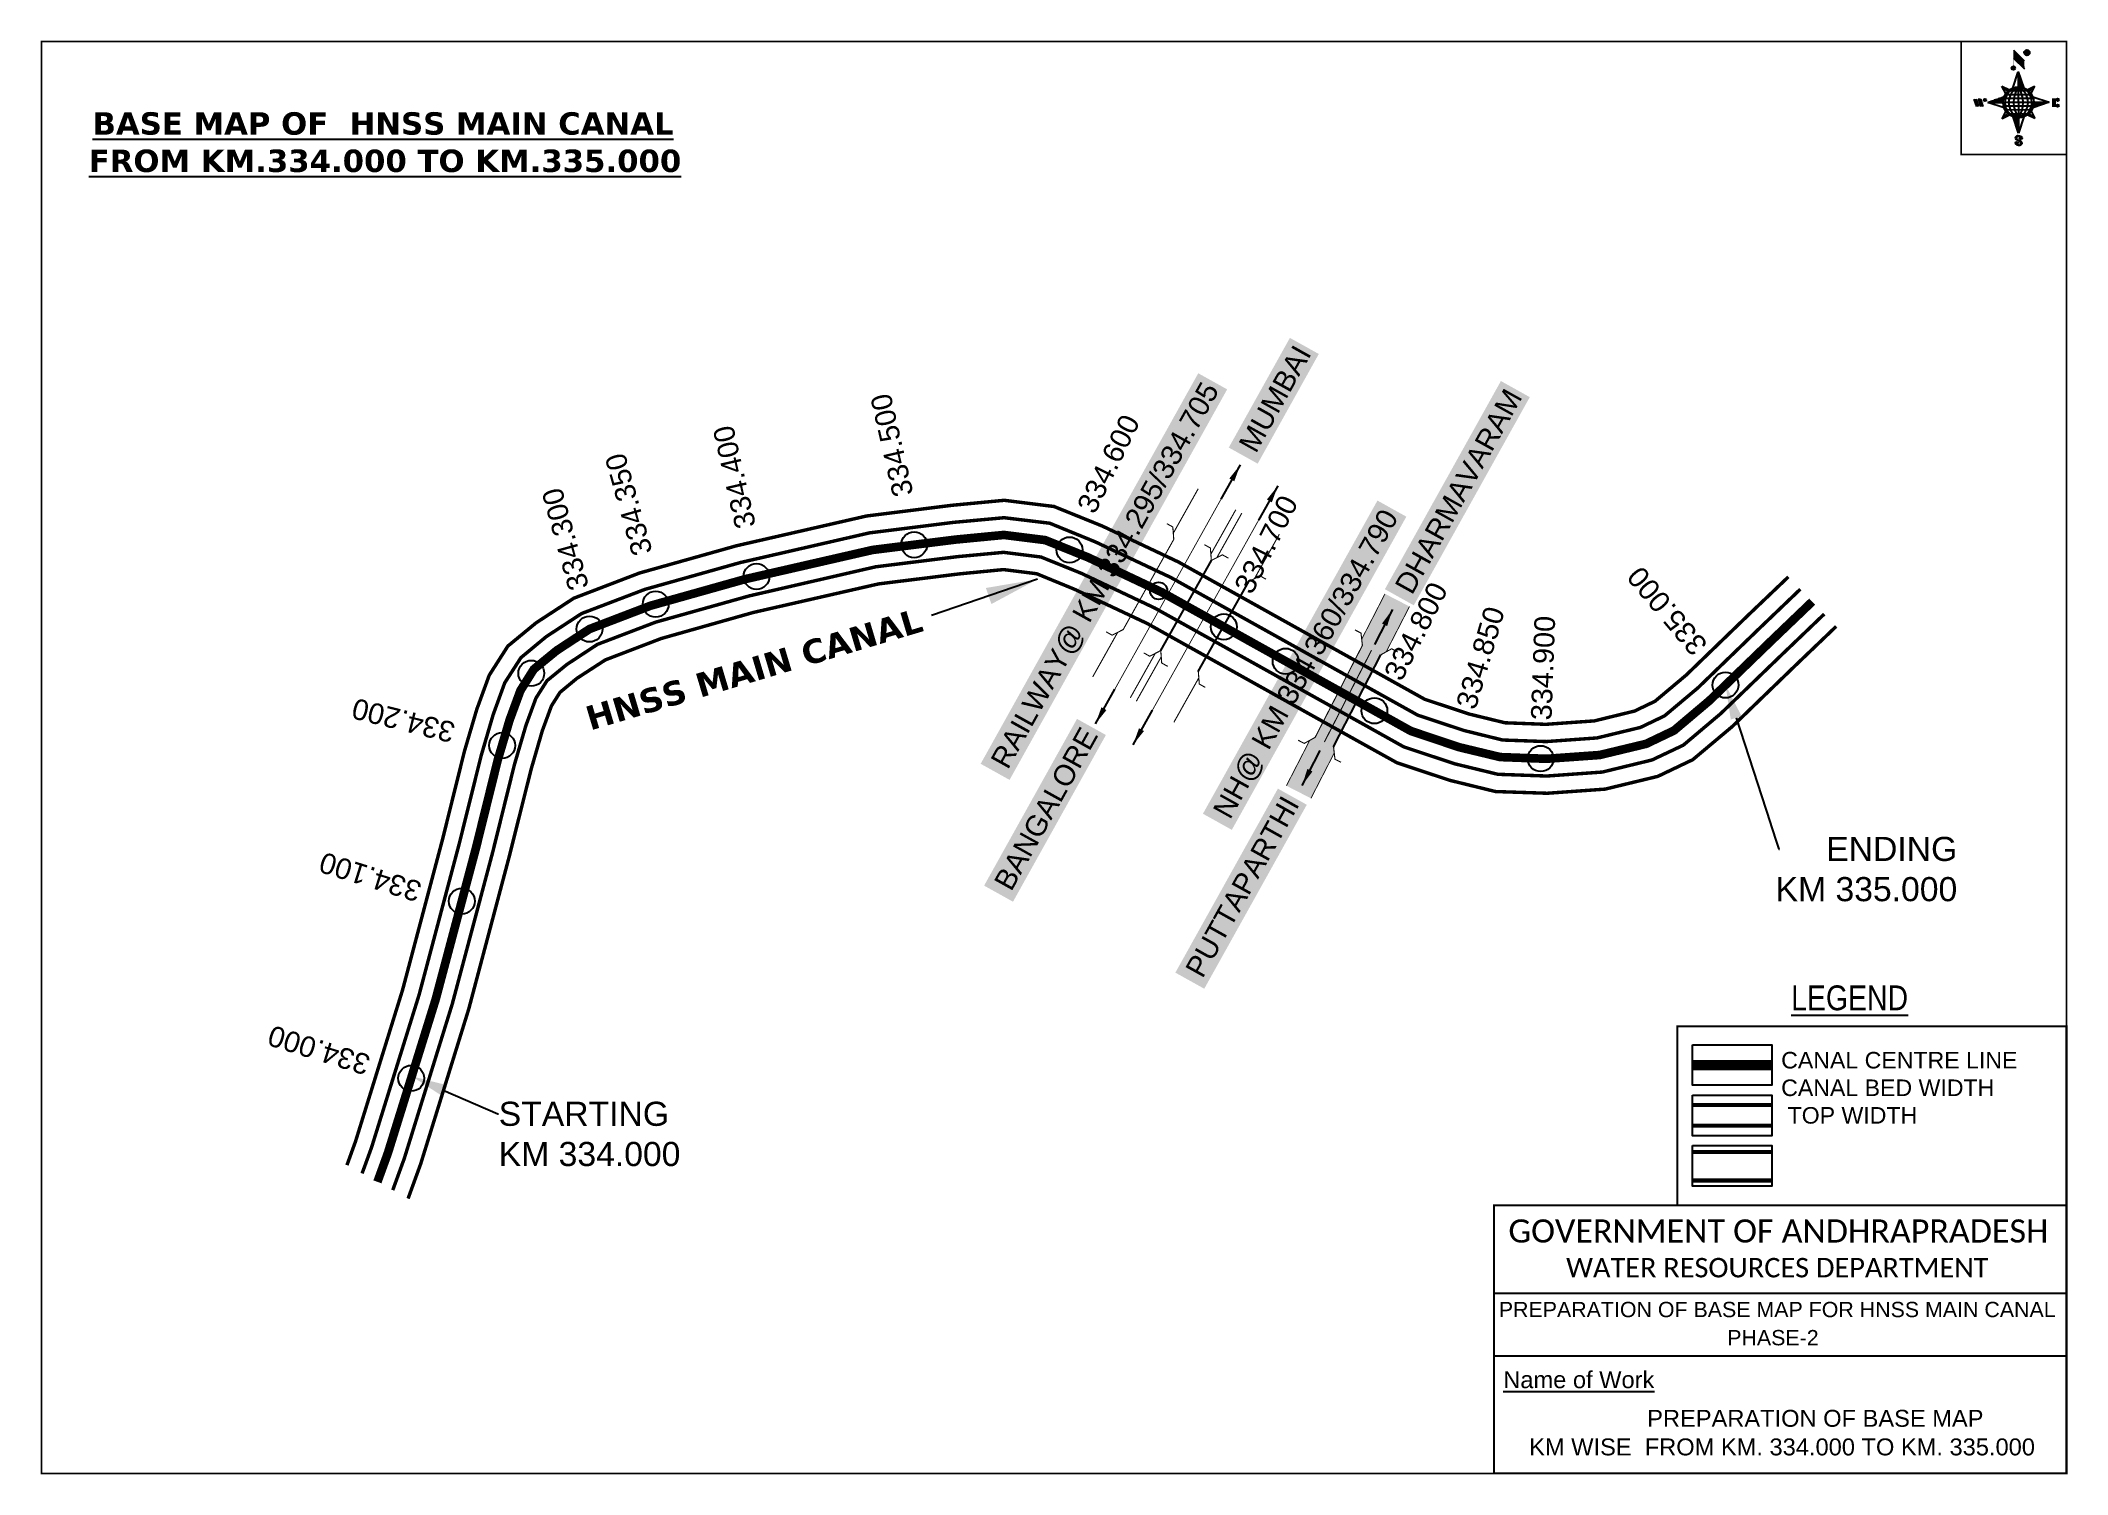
# Model space of a CAD drawing. Header units: inches. Extents: x 797458 to 798635, y 1567403 to 1568235.
import ezdxf
from ezdxf import colors
from ezdxf.entities.mleader import LeaderData, LeaderLine
from ezdxf.enums import TextEntityAlignment as Align
from ezdxf.math import Vec2, Vec3

# ---------------------------------------------------------------- set-up
doc = ezdxf.new("R2010")
doc.units = ezdxf.units.IN
doc.header["$LTSCALE"] = 15
doc.header["$MEASUREMENT"] = 0
doc.header["$PDMODE"] = 32
doc.header["$PDSIZE"] = 15
doc.linetypes.add('ACAD_ISO02W100', pattern=[15, 12, -3])
doc.linetypes.add('HIDDEN2', pattern=[0.1875, 0.125, -0.0625])
for name, color, linetype in [('AQUADUCT', 1, 'Continuous'), ('bord', 1, 'Continuous'), ('CANAL1', 7, 'Continuous'), ('CSMark', 72, 'Continuous'), ('DCBMS', 232, 'Continuous'), ('PAGE', 7, 'Continuous'), ('STRUCTURE', 5, 'Continuous'), ('TEXT', 6, 'Continuous')]:
    doc.layers.add(name, color=color, linetype=linetype)
doc.styles.add('ARIALN', font='ARIALN.TTF')
doc.styles.get("Standard").update_dxf_attribs({"font": 'arial.ttf'})
doc.linetypes.add('TRACKS', pattern='A,0.15,[130,ltypeshp.shx,S=0.25,R=0,X=0,Y=0],0.15', length=0.3)
doc.dimstyles.get("Standard").update_dxf_attribs({"dimtxt": 20, "dimasz": 0.18, "dimexe": 0.18, "dimexo": 0.0625, "dimgap": 0.09, "dimtad": 0, "dimtih": 1, "dimtoh": 1, "dimdec": 4, "dimzin": 0, "dimdsep": 46, "dimtxsty": 'Standard', "dimcen": 0.09, "dimadec": 0, "dimazin": 0, "dimtfac": 1, "dimtdec": 4, "dimtofl": 0, "dimtmove": 0, "dimatfit": 3, "dimfxl": 1, "dimtolj": 1, "dimtzin": 0, "dimarcsym": 0})
pattern_1 = [(267.297113149, (-8720374.938, 50637915.138), (10.5367255337, -0.497431438), [])]
pattern_2 = [(357.297113149, (-8720374.938, 50637915.138), (0.497431438, 10.5367255337), [])]

# ---------------------------------------------------------------- blocks, each defined once
blk = doc.blocks.new('*X26')
at = {"color": 0, "linetype": 'Continuous'}
for p, q in [((6321.6, 240.5), (6322.3, 241.2)), ((6321.6, 240.3), (6322.3, 241)), ((6321.6, 240.1), (6322.3, 240.8)), ((6321.6, 239.9), (6322.4, 240.7)), ((6321.6, 239.8), (6322.4, 240.6)), ((6321.6, 239.6), (6322.5, 240.5)), ((6321.6, 239.4), (6322.5, 240.3)), ((6321.6, 239.2), (6322.6, 240.2)), ((6321.7, 239.1), (6322.6, 240.1)), ((6321.8, 240.8), (6322.4, 241.4)), ((6321.8, 239), (6322.7, 240)), ((6321.8, 239), (6322.8, 239.9)), ((6321.9, 238.9), (6322.9, 239.8)), ((6322, 238.8), (6323, 239.7)), ((6322.1, 241.3), (6322.4, 241.6)), ((6322.1, 238.7), (6323.1, 239.6)), ((6322.2, 238.6), (6323.1, 239.6)), ((6322.3, 238.5), (6323.2, 239.5)), ((6322.4, 238.5), (6323.3, 239.4)), ((6322.5, 238.4), (6323.4, 239.3)), ((6322.7, 238.4), (6323.6, 239.3)), ((6322.8, 238.3), (6323.7, 239.2)), ((6322.9, 238.3), (6323.8, 239.1)), ((6323.1, 238.2), (6323.9, 239.1)), ((6323.2, 238.2), (6324, 239)), ((6323.3, 238.2), (6324.2, 239)), ((6323.5, 238.1), (6324.3, 238.9)), ((6323.7, 238.1), (6324.4, 238.9)), ((6323.8, 238.1), (6324.6, 238.8)), ((6324.1, 238.2), (6324.7, 238.8)), ((6324.3, 238.3), (6324.9, 238.8)), ((6324.6, 238.3), (6325.1, 238.8)), ((6324.8, 238.4), (6325.2, 238.8)), ((6325.1, 238.5), (6325.4, 238.8)), ((6325.4, 238.6), (6325.6, 238.8))]:
    blk.add_line(p, q, dxfattribs=at)
blk = doc.blocks.new('*X25')
at = {"color": 0, "linetype": 'Continuous'}
for p, q in [((6324.4, 240.3), (6324.5, 240.4)), ((6324.6, 240.3), (6324.8, 240.5)), ((6324.7, 240.2), (6325, 240.5)), ((6324.8, 240.2), (6325.2, 240.6)), ((6325, 240.1), (6325.5, 240.6)), ((6325.1, 240.1), (6325.6, 240.6)), ((6325.2, 240), (6325.8, 240.6)), ((6325.3, 240), (6326, 240.6)), ((6325.4, 239.9), (6326.1, 240.6)), ((6325.5, 239.8), (6326.2, 240.5)), ((6325.6, 239.8), (6326.3, 240.5)), ((6325.7, 239.7), (6326.5, 240.4)), ((6325.9, 239.6), (6326.6, 240.3)), ((6326, 239.5), (6326.7, 240.3)), ((6326, 239.4), (6326.8, 240.2)), ((6326.1, 239.3), (6327, 240.2)), ((6326.2, 239.3), (6327.1, 240.1)), ((6326.3, 239.2), (6327.1, 240)), ((6326.4, 239.1), (6327.2, 239.9)), ((6326.5, 239), (6327.3, 239.8)), ((6326.5, 238.9), (6327.4, 239.7)), ((6326.6, 238.8), (6327.5, 239.6)), ((6326.7, 238.7), (6327.5, 239.5)), ((6326.8, 238.6), (6327.6, 239.4)), ((6326.8, 238.5), (6327.7, 239.3)), ((6326.8, 236.5), (6327.4, 237)), ((6326.9, 238.3), (6327.8, 239.2)), ((6326.9, 238.2), (6327.9, 239.1)), ((6326.9, 236.8), (6327.6, 237.4)), ((6327, 238.1), (6327.8, 239)), ((6327, 237.9), (6327.8, 238.8)), ((6327, 237.8), (6327.8, 238.6)), ((6327, 237.6), (6327.8, 238.4)), ((6327, 237.4), (6327.8, 238.2)), ((6327, 237.3), (6327.8, 238)), ((6327, 237.1), (6327.8, 237.9))]:
    blk.add_line(p, q, dxfattribs=at)
blk = doc.blocks.new('H')
at = {"layer": 'bord', "extrusion": (0.000427885, 0.004792, 0.999988)}
h = blk.add_hatch(dxfattribs=at)
h.set_pattern_fill('LINE', color=8, scale=84.387686, angle=-2.7029, style=0)
h.set_pattern_definition(pattern_2)
h.paths.add_polyline_path([(-492, 786, -0.090992), (-448, 775), (-486, 912)])
h = blk.add_hatch(dxfattribs=at)
h.set_pattern_fill('LINE', color=8, scale=84.387686, angle=-92.7029, style=0)
h.set_pattern_definition(pattern_1)
h.paths.add_polyline_path([(-625, 665, -0.090992), (-615, 710), (-751, 671)])
h = blk.add_hatch(dxfattribs=at)
h.set_pattern_fill('LINE', color=8, scale=84.387686, angle=-2.7029, style=0)
h.set_pattern_definition(pattern_2)
h.paths.add_polyline_path([(-504, 533, -0.090992), (-549, 543), (-510, 406)])
h = blk.add_hatch(dxfattribs=at)
h.set_pattern_fill('LINE', color=8, scale=84.387686, angle=-92.7029, style=0)
h.set_pattern_definition(pattern_1)
h.paths.add_polyline_path([(-246, 647), (-372, 653, -0.090992), (-382, 609)])
for p, q in [((-519, 1020, -1217), (-435, 927, -1216)), ((-516, 1087, -1217), (-432, 994, -1217)), ((-538, 774, -1216), (-487, 906, -1216)), ((-487, 906, -1216), (-493, 780, -1216)), ((-487, 906, -1216), (-448, 769, -1216)), ((-865, 701, -1215), (-847, 638, -1215)), ((-847, 700, -1215), (-829, 637, -1215)), ((-829, 699, -1215), (-811, 636, -1215)), ((-829, 699, -1215), (-811, 698, -1215)), ((-811, 698, -1215), (-794, 635, -1215)), ((-752, 665, -1215), (-615, 704, -1215)), ((-627, 794, -1216), (-567, 760, -1216)), ((-627, 794, -1216), (-584, 747, -1215)), ((-599, 731, -1215), (-627, 794, -1216)), ((-421, 753, -1216), (-359, 781, -1216)), ((-359, 781, -1216), (-405, 739, -1216)), ((-359, 781, -1216), (-392, 721, -1215)), ((-379, 693, -1215), (-246, 641, -1215)), ((-213, 669, -1215), (-217, 601, -1215)), ((-752, 665, -1215), (-625, 659, -1215)), ((-619, 614, -1215), (-752, 665, -1215)), ((-639, 526, -1214), (-606, 585, -1215)), ((-639, 526, -1214), (-593, 568, -1215)), ((-577, 553, -1215), (-639, 526, -1214)), ((-511, 400, -1214), (-549, 537, -1214)), ((-460, 533, -1215), (-511, 400, -1214)), ((-505, 527, -1214), (-511, 400, -1214)), ((-371, 513, -1214), (-431, 546, -1215)), ((-371, 513, -1214), (-414, 560, -1215)), ((-399, 576, -1215), (-371, 513, -1214)), ((-246, 641, -1215), (-383, 603, -1215)), ((-373, 647, -1215), (-246, 641, -1215)), ((-197, 600, -1215), (-194, 668, -1215))]:
    blk.add_line(p, q, dxfattribs=at)
at = {"layer": 'bord', "color": 8, "linetype": 'ByBlock', "extrusion": (0.000427885, 0.004792, 0.999988)}
for p, q in [((-375, 679, -1215), (-620, 691, -1215)), ((-386, 711, -1215), (-605, 722, -1215)), ((-411, 744, -1216), (-578, 752, -1216)), ((-493, 780, -1216), (-505, 527, -1214)), ((-373, 647, -1215), (-625, 659, -1215)), ((-378, 616, -1215), (-623, 628, -1215)), ((-392, 585, -1215), (-611, 595, -1215)), ((-420, 555, -1215), (-587, 562, -1215))]:
    blk.add_line(p, q, dxfattribs=at)
at = {"layer": 'bord', "extrusion": (0.000427885, 0.004792, 0.999988), "elevation": -1212}
for points, const_width in [([(-522, 960), (-516, 1093)], 1.61), ([(-434, 933), (-428, 1066)], 1.61), ([(-870, 707), (-846, 706)], 0.642), ([(-829, 643), (-821, 678)], 0.642), ([(-793, 641), (-782, 694)], 0.642), ([(-223, 676), (-174, 673)], 0.706), ([(-829, 643), (-855, 644)], 0.642), ([(-811, 642), (-784, 641)], 0.642), ([(-177, 605), (-226, 607)], 0.706), ([(-195, 645), (-185, 644)], 0.706)]:
    blk.add_lwpolyline(points, dxfattribs=dict(at, const_width=const_width))
for points, const_width in [([(-414, 1073, 1), (-398, 1058, 1)], 22.3), ([(-530, 950, 1), (-520, 939, 1)], 14.8), ([(-776, 697, 1), (-769, 690, 1)], 8.9), ([(-180, 618, 1), (-173, 611, 1)], 9.79), ([(-178, 667, 1), (-171, 660, 1)], 9.79), ([(-490, 362, 1), (-498, 369, 1)], 11.1), ([(-525, 322, 1), (-533, 329, 1)], 11.1)]:
    blk.add_lwpolyline(points, format="xyb", close=True, dxfattribs=dict(at, const_width=const_width))
for points in [[(-537, 317), (-531, 310), (-520, 307), (-505, 307), (-494, 310), (-486, 318), (-487, 326), (-491, 333), (-494, 336), (-503, 341), (-522, 347), (-530, 352), (-534, 355), (-537, 363), (-537, 373), (-530, 381), (-520, 384), (-504, 384), (-493, 380), (-487, 373)], [(-522, 348), (-526, 354), (-528, 361), (-528, 371), (-526, 375), (-521, 381), (-515, 384)], [(-505, 307), (-499, 312), (-497, 319), (-497, 327), (-501, 335), (-509, 343)]]:
    blk.add_lwpolyline(points, dxfattribs=at)
at = {"layer": 'bord', "extrusion": (0.000427885, 0.004792, 0.999988)}
for centre, radius in [((-406, 1065, -1212), 22.3), ((-525, 944, -1212), 14.8), ((-773, 694, -1212), 8.9), ((-498, 659, -1212), 127), ((-177, 615, -1212), 9.79), ((-174, 663, -1212), 9.79), ((-494, 365, -1212), 11.1), ((-529, 325, -1212), 11.1)]:
    blk.add_circle(centre, radius, dxfattribs=at)
at = {"layer": 'bord', "color": 8, "linetype": 'ByBlock', "extrusion": (0.000427885, 0.004792, 0.999988)}
for centre, radius, start, end in [((-482, 658, -1212), 128, 94.9254, 259.6691), ((-437, 656, -1212), 141, 113.2864, 241.308), ((-316, 651, -1212), 222, 142.5892, 212.0053), ((-560, 662, -1212), 141, 293.2864, 61.308), ((-681, 668, -1212), 222, 322.5892, 32.0053), ((-515, 660, -1212), 128, 274.9254, 79.6691)]:
    blk.add_arc(centre, radius, start, end, dxfattribs=at)
at = {"layer": 'bord', "extrusion": (0.000427885, 0.004792, 0.999988)}
for points in [[(-516, 1093, -1212), (-431, 1000, -1212), (-519, 1026, -1212), (-434, 933, -1212)], [(-864, 707, -1212), (-846, 706, -1212), (-846, 644, -1212), (-829, 643, -1212)], [(-829, 705, -1212), (-811, 704, -1212), (-811, 642, -1212), (-793, 641, -1212)], [(-193, 674, -1212), (-197, 606, -1212), (-213, 675, -1212), (-216, 607, -1212)]]:
    blk.add_solid(points, dxfattribs=at)
at = {"layer": 'bord', "extrusion": (0.000427885, 0.004792, 0.999988), "xscale": 7.977342409717546, "yscale": 7.977342408231451, "zscale": 7.977342408476333, "rotation": 138.0840426661453}
for name, p in [('*X25', (38301, -31929, -1212)), ('*X26', (38314, -31951, -1212))]:
    blk.add_blockref(name, p, dxfattribs=at)
blk = doc.blocks.new('DLB')
at = {"layer": 'STRUCTURE'}
h = blk.add_hatch(dxfattribs=at)
h.set_pattern_fill('DOTS', color=6, scale=20, angle=320.37224793, style=0)
h.paths.add_polyline_path([(769699.5, 1706950), (769699.5, 1706934), (769729.1, 1706934), (769732.1, 1706936), (769792.1, 1706936), (769795.1, 1706934), (769824.7, 1706934), (769824.7, 1706950), (769795.1, 1706950), (769792.1, 1706948), (769732.1, 1706948), (769729.1, 1706950)])
at = {"layer": 'STRUCTURE', "color": 6, "linetype": 'ACAD_ISO02W100', "ltscale": 0.5, "const_width": 0.5}
for points in [[(769699.5, 1706950), (769729.1, 1706950)], [(769795.1, 1706950), (769824.7, 1706950)], [(769699.5, 1706934), (769729.1, 1706934)], [(769795.1, 1706934), (769824.7, 1706934)]]:
    blk.add_lwpolyline(points, dxfattribs=at)
at = {"layer": 'STRUCTURE', "color": 6, "const_width": 0.628}
for points in [[(769726.1, 1706956), (769726.1, 1706952), (769732.1, 1706948), (769792.1, 1706948), (769798.1, 1706952), (769798.1, 1706956)], [(769732.1, 1706942), (769792.1, 1706942)], [(769726.1, 1706928), (769726.1, 1706932), (769732.1, 1706936), (769792.1, 1706936), (769798.1, 1706932), (769798.1, 1706928)]]:
    blk.add_lwpolyline(points, dxfattribs=at)
at = {"layer": 'STRUCTURE', "color": 6}
blk.add_lwpolyline([(769732.1, 1706936), (769792.1, 1706936)], dxfattribs=at)
blk.add_lwpolyline([(769732.1, 1706936), (769792.1, 1706936)], dxfattribs=at)
at = {"layer": 'STRUCTURE', "color": 0}
blk.add_circle((769762.1, 1706942), 1.8, dxfattribs=at)
for points in [[(769703.8, 1706942), (769726.7, 1706942)], [(769818.6, 1706942), (769795.7, 1706942)]]:
    blk.add_leader(points, dimstyle='Standard', override={"dimasz": 10, "dimgap": 0.09, "dimtad": 0}, dxfattribs=at)
blk = doc.blocks.new('RAIL')
at = {"layer": 'STRUCTURE', "color": 40, "const_width": 0.628}
for points in [[(763819.4, 1696603.2), (763849, 1696603.2)], [(763846, 1696609.2), (763846, 1696605.2), (763852, 1696601.2), (763912, 1696601.2), (763918, 1696605.2), (763918, 1696609.2)], [(763915, 1696603.2), (763944.6, 1696603.2)], [(763846, 1696568.2), (763846, 1696572.2), (763852, 1696576.2), (763912, 1696576.2), (763918, 1696572.2), (763918, 1696568.2)], [(763852, 1696576.2), (763912, 1696576.2)], [(763819.4, 1696574.2), (763849, 1696574.2)], [(763915, 1696574.2), (763944.6, 1696574.2)]]:
    blk.add_lwpolyline(points, dxfattribs=at)
at = {"layer": 'STRUCTURE', "color": 17, "linetype": 'TRACKS', "ltscale": 40, "const_width": 0.5}
blk.add_lwpolyline([(763819.4, 1696588.5), (763945.7, 1696588.7)], dxfattribs=at)
at = {"layer": 'STRUCTURE', "color": 40}
blk.add_lwpolyline([(763852, 1696576.2), (763912, 1696576.2)], dxfattribs=at)
blk.add_lwpolyline([(763852, 1696576.2), (763912, 1696576.2)], dxfattribs=at)
at = {"layer": 'STRUCTURE', "color": 0}
for points in [[(763796.5, 1696588.5), (763819.4, 1696588.5)], [(763968.6, 1696588.7), (763945.7, 1696588.7)]]:
    blk.add_leader(points, dimstyle='Standard', override={"dimasz": 10, "dimgap": 0.09, "dimtad": 0}, dxfattribs=at)

msp = doc.modelspace()

# ---------------------------------------------------------------- linework, layer by layer
at = {"color": 3}
msp.add_circle((798107.2, 1567915.8), 5, dxfattribs=at)
at = {"layer": 'CANAL1', "color": 200, "const_width": 2}
for points in [[(797636.1, 1567582.5), (797641, 1567596), (797668.4, 1567684.2), (797691.6, 1567771.6), (797704.3, 1567822.7), (797711.5, 1567847.1), (797718.7, 1567866.8), (797729.5, 1567883.7), (797745.9, 1567897.2), (797767.8, 1567911.5), (797805.9, 1567926.1), (797862.1, 1567941.9), (797937.7, 1567959.2), (797987.2, 1567965.4), (798017.6, 1567968.3), (798046.5, 1567964.7), (798074.4, 1567953.4), (798118.7, 1567932.5), (798240.7, 1567864.5), (798261.7, 1567852.8), (798287.3, 1567844.3), (798308.2, 1567839.2), (798331.9, 1567838.3), (798360.1, 1567840.3), (798383.4, 1567846), (798395.3, 1567851.7), (798413.4, 1567866.9), (798449.2, 1567901.5), (798472.7, 1567923.9)], [(797671.6, 1567563.1), (797678.9, 1567583.2), (797706.8, 1567673.1), (797730.3, 1567761.6), (797743, 1567812.2), (797749.5, 1567834.6), (797754.8, 1567849), (797759.8, 1567856.9), (797769.6, 1567865), (797786.1, 1567875.7), (797818.5, 1567888.1), (797871.9, 1567903.2), (797944.7, 1567919.8), (797991.5, 1567925.6), (798017.1, 1567928.1), (798036.4, 1567925.7), (798058.3, 1567916.7), (798100.4, 1567896.9), (798221.2, 1567829.5), (798245.5, 1567816), (798276.2, 1567805.8), (798302.7, 1567799.3), (798332.7, 1567798.3), (798366.3, 1567800.7), (798396.9, 1567808.1), (798417.2, 1567817.8), (798440.2, 1567837.1), (798476.9, 1567872.6), (798500.4, 1567895.1)]]:
    msp.add_lwpolyline(points, dxfattribs=at)
at = {"layer": 'CANAL1', "color": 5, "const_width": 2}
for points in [[(797644.9, 1567577.7), (797650.4, 1567592.8), (797678, 1567681.4), (797701.3, 1567769.1), (797714, 1567820.1), (797721, 1567844), (797727.7, 1567862.4), (797737.1, 1567877), (797751.8, 1567889.2), (797772.3, 1567902.6), (797809, 1567916.6), (797864.5, 1567932.2), (797939.4, 1567949.4), (797988.2, 1567955.5), (798017.5, 1567958.2), (798044, 1567955), (798070.4, 1567944.2), (798114.1, 1567923.6), (798235.9, 1567855.7), (798257.6, 1567843.6), (798284.5, 1567834.7), (798306.8, 1567829.2), (798332.1, 1567828.3), (798361.6, 1567830.4), (798386.8, 1567836.5), (798400.8, 1567843.2), (798420.1, 1567859.4), (798456.1, 1567894.2), (798479.6, 1567916.7)], [(797662.7, 1567568), (797669.4, 1567586.4), (797697.2, 1567675.9), (797720.7, 1567764.1), (797733.3, 1567814.9), (797740, 1567837.7), (797745.8, 1567853.5), (797752.2, 1567863.6), (797763.7, 1567873), (797781.5, 1567884.7), (797815.3, 1567897.6), (797869.5, 1567912.8), (797942.9, 1567929.7), (797990.4, 1567935.6), (798017.2, 1567938.1), (798038.9, 1567935.4), (798062.4, 1567925.9), (798104.9, 1567905.8), (798226.1, 1567838.3), (798249.5, 1567825.2), (798279, 1567815.4), (798304.1, 1567809.3), (798332.5, 1567808.3), (798364.7, 1567810.6), (798393.5, 1567817.6), (798411.7, 1567826.2), (798433.5, 1567844.6), (798470, 1567879.8), (798493.5, 1567902.3)]]:
    msp.add_lwpolyline(points, dxfattribs=at)
at = {"layer": 'CANAL1', "color": 1, "linetype": 'HIDDEN2', "ltscale": 8, "const_width": 5}
msp.add_lwpolyline([(797653.8, 1567572.8), (797659.9, 1567589.6), (797687.6, 1567678.7), (797711, 1567766.6), (797723.6, 1567817.5), (797730.5, 1567840.8), (797736.8, 1567857.9), (797744.6, 1567870.3), (797757.8, 1567881.1), (797776.9, 1567893.6), (797812.2, 1567907.1), (797867, 1567922.5), (797941.2, 1567939.5), (797989.3, 1567945.5), (798017.4, 1567948.2), (798041.4, 1567945.2), (798055.5, 1567939.5), (798066.4, 1567935.1), (798107.2, 1567915.8), (798109.5, 1567914.7), (798116.5, 1567910.8), (798225.8, 1567849.9), (798231, 1567847), (798253.6, 1567834.4), (798281.7, 1567825), (798305.4, 1567819.3), (798332.3, 1567818.3), (798363.2, 1567820.5), (798390.2, 1567827), (798406.3, 1567834.7), (798426.8, 1567852), (798463, 1567887), (798486.5, 1567909.5)], dxfattribs=at)
at = {"layer": 'CANAL1', "color": 1, "linetype": 'HIDDEN2', "ltscale": 100, "const_width": 6, "elevation": -0.4}
msp.add_lwpolyline([(798463.1, 1567640.6), (798417, 1567640.6)], dxfattribs=at)
at = {"layer": 'CANAL1', "color": 5, "const_width": 2.4, "elevation": -0.4}
for points in [[(798463.1, 1567617.4), (798417, 1567617.4)], [(798463.1, 1567605.4), (798417, 1567605.4)]]:
    msp.add_lwpolyline(points, dxfattribs=at)
at = {"layer": 'CANAL1', "color": 200, "const_width": 2.4, "elevation": -0.4}
for points in [[(798463.1, 1567590.1), (798417, 1567590.1)], [(798463.1, 1567573.6), (798417, 1567573.6)]]:
    msp.add_lwpolyline(points, dxfattribs=at)
at = {"layer": 'CSMark', "color": 3}
for p in [(797965.3, 1567942.5), (798055.5, 1567939.5), (797873.8, 1567924.1), (797815.3, 1567908), (797776.9, 1567893.6), (798145, 1567894.9), (798180.9, 1567874.9), (797743.1, 1567867.9), (798436.2, 1567861.1), (798232.4, 1567846.2), (797726.2, 1567826), (798328.9, 1567818.4), (797702.8, 1567735.7), (797673.4, 1567632.9)]:
    msp.add_point(p, dxfattribs=at)
at = {"layer": 'PAGE', "const_width": 1}
msp.add_lwpolyline([(797458.8, 1567403.6), (798634.1, 1567403.6), (798634.1, 1568234.6), (797458.8, 1568234.6), (797458.8, 1567403.6)], dxfattribs=at)
at = {"layer": 'PAGE'}
for points, const_width in [([(798634.1, 1568234.6), (798573, 1568234.6), (798573, 1568168.9), (798634.1, 1568168.9)], 1), ([(798408.2, 1567663), (798634.1, 1567663), (798634.1, 1567559.2), (798408.2, 1567559.2)], 1.2), ([(798301.9, 1567559.2), (798634.1, 1567559.2), (798634.1, 1567403.6), (798301.9, 1567403.6)], 1.2)]:
    msp.add_lwpolyline(points, close=True, dxfattribs=dict(at, const_width=const_width))
at = {"layer": 'PAGE', "elevation": -0.4}
for points in [[(798417, 1567652.4), (798463.1, 1567652.4), (798463.1, 1567628.9), (798417, 1567628.9)], [(798417, 1567623.1), (798463.1, 1567623.1), (798463.1, 1567599.6), (798417, 1567599.6)], [(798417, 1567593.8), (798463.1, 1567593.8), (798463.1, 1567570.3), (798417, 1567570.3)]]:
    msp.add_lwpolyline(points, close=True, dxfattribs=at)
at = {"layer": 'PAGE'}
for points in [[(798301.9, 1567508.3), (798634.1, 1567508.3)], [(798301.9, 1567471.9), (798634.1, 1567471.9)]]:
    msp.add_lwpolyline(points, dxfattribs=at)

# ---------------------------------------------------------------- block references
at = {"layer": 'AQUADUCT', "color": 1, "xscale": 0.0703495379661093, "yscale": 0.07034953800030053, "zscale": 0.07034953795990817, "rotation": 3.078330607406165}
msp.add_blockref('H', (798643.7, 1568155.2, 85.4), dxfattribs=at)
at = {"layer": 'STRUCTURE', "color": 0}
for name, p, rotation in [('RAIL', (1904150.6, 71715.5), 60.71248168044087), ('RAIL', (1904172.4, 71703.3), 60.71248168044089), ('DLB', (1964758.3, 103147.8), 62.80843795013755)]:
    msp.add_blockref(name, p, dxfattribs=dict(at, rotation=rotation))

# ---------------------------------------------------------------- texts
at = {"layer": 'CANAL1', "insert": (797772.4, 1567847.8), "char_height": 14, "width": 205.129, "attachment_point": 1, "rotation": 16.614}
msp.add_mtext('\\pi0.96322;{\\fVerdana|b1|i0|c0|p34;HNSS MAIN CANAL}', dxfattribs=at)
at = {"layer": 'CSMark', "color": 1}
for s, rotation, p in [('334.500', 102.8976, (797959.1, 1567970.7)), ('334.400', 102.8976, (797867.7, 1567952.2)), ('334.600', 63.9331, (798064.7, 1567962.3)), ('334.350', 105.7211, (797807.8, 1567936.7)), ('334.300', 105.4477, (797770.9, 1567916.5)), ('334.700', 63.2501, (798155.9, 1567915.7)), ('335.000', 130.1297, (798421.8, 1567880.9)), ('334.800', 63.2501, (798242.8, 1567865.3)), ('334.850', 73.5152, (798285.3, 1567847.9)), ('334.900', 87.9302, (798329.2, 1567840.7)), ('334.200', 166.0067, (797698.3, 1567833.2)), ('334.100', 162.7438, (797678.6, 1567740.7)), ('334.000', 162.7438, (797648.8, 1567640.2))]:
    msp.add_text(s, height=12, rotation=rotation, dxfattribs=at).set_placement(p, align=Align.MIDDLE_LEFT)
at = {"layer": 'PAGE', "extrusion": (0.000201441, 0.004807, 0.999988), "style": 'ARIALN'}
msp.add_text('%%ULEGEND', height=14.4, rotation=359.9999, dxfattribs=at).set_placement((798508.2, 1567660.7, 7696.4), align=Align.MIDDLE)
at = {"layer": 'PAGE', "extrusion": (0.000201441, 0.004807, 0.999988)}
for s, height, p in [('PREPARATION OF BASE MAP FOR HNSS MAIN CANAL', 8.878, (798304.6, 1567475.4, 7695.5)), ('%%UName of Work', 9.822, (798307.2, 1567434.2, 7694.1))]:
    msp.add_text(s, height=height, rotation=359.9999, dxfattribs=at).set_placement(p)
for s, height, p in [('PHASE-2', 8.88, (798463.7, 1567463.5, 7695.4)), ('PREPARATION OF BASE MAP', 9.822, (798488.3, 1567416.7, 7694.2)), ('KM WISE  FROM KM. 334.000 TO KM. 335.000', 9.822, (798469, 1567400.1, 7694.2))]:
    msp.add_text(s, height=height, rotation=359.9999, dxfattribs=at).set_placement(p, align=Align.MIDDLE_CENTER)
at = {"layer": 'PAGE', "extrusion": (0.000201441, 0.004807, 0.999988), "attachment_point": 1, "text_direction": (1, -1e-06, -0.000201)}
for s, insert, char_height, width in [('CANAL CENTRE LINE CANAL BED WIDTH {\\H2.3717x; }\\P TOP WIDTH{\\H1.9152x; }', (798468.5, 1567648.2, -0.4), 9.6, 168.926), ('\\pi3.5885;{\\fCalibri|b0|i0|c0|p34;\\H1.3333x;GOVERNMENT OF ANDHRAPRADESH\\P\\pi37.073;\\H0.83998x;WATER RESOURCES DEPARTMENT}', (798306.6, 1567551, -1.3), 10.059, 321.276)]:
    msp.add_mtext(s, dxfattribs=dict(at, insert=insert, char_height=char_height, width=width))
at = {"layer": 'STRUCTURE', "color": 5, "char_height": 12, "attachment_point": 1, "rotation": 60.871, "bg_fill": 1, "box_fill_scale": 1.3, "bg_fill_color": 7, "bg_fill_true_color": 16777215, "bg_fill_transparency": 4390977}
for s, insert, width in [('\\pi0.6821;MUMBAI', (798152.8, 1568000.3), 65.67), ('\\pi0.71894;RAILWAY@ KM {\\C1;334.295}/334.705', (798008.8, 1567816.8), 252.235), ('\\pi0.70666;DHARMAVARAM', (798243.4, 1567918.1), 131.113), ('\\pi0.69847;NH@ KM 334.360/334.790', (798137.8, 1567787.8), 200.862), ('\\pi0.67392;BANGALORE', (798010.8, 1567746.1), 103.561), ('\\pi0.70666;PUTTAPARTHI', (798121.8, 1567695.6), 115.037)]:
    msp.add_mtext(s, dxfattribs=dict(at, insert=insert, width=width))
at = {"layer": 'TEXT', "color": 1, "insert": (797466.7, 1568193.5), "char_height": 13, "width": 379.826, "attachment_point": 1}
msp.add_mtext('\\pi21.755;{\\fVerdana|b1|i0|c0|p34;\\LBASE MAP OF  HNSS MAIN CANAL \\P\\pi19.564;FROM KM.334.000 TO KM.335.000}', dxfattribs=at)

# ---------------------------------------------------------------- leaders
at = {"layer": 'CANAL1'}
msp.add_leader([(798036.9, 1567922.5), (797975.4, 1567901.4)], dimstyle='Standard', override={"dimasz": 30, "dimgap": 0.09, "dimtad": 0}, dxfattribs=at)
at = {"layer": 'DCBMS', "color": 5}
ml = msp.add_multileader_mtext('Standard', dxfattribs=at)
ml.set_content('STARTING\\PKM 334.000', color=5)
ml.set_leader_properties()
ml.build(insert=Vec2(0, 0))
ml.multileader.update_dxf_attribs({"dogleg_length": 0.36, "arrow_head_size": 20})
ctx = ml.context
ctx.base_point, ctx.char_height, ctx.arrow_head_size, ctx.landing_gap_size, ctx.plane_origin = Vec3(797724.1, 1567612.2), 14, 20, 0.09, Vec3(797895, 1567684.9)
notes = []
notes.append((ctx, [(1, (1, 1, 0), (797723.7, 1567612.2), (1, 0), 0.36, [(0, [(797673.7, 1567634.1)], 0, [])])]))
ctx.mtext.insert, ctx.mtext.flow_direction = Vec3(797724.2, 1567619.3), 5
for ctx, leaders in notes:
    for number, flags, end, landing, length, lines in leaders:
        leader = LeaderData()
        leader.index, (leader.has_last_leader_line, leader.has_dogleg_vector, leader.attachment_direction) = number, flags
        leader.last_leader_point, leader.dogleg_vector, leader.dogleg_length = Vec3(end), Vec3(landing), length
        for number, points, colour, breaks in lines:
            line = LeaderLine()
            line.index, line.vertices, line.color, line.breaks = number, Vec3.list(points), colors.encode_raw_color(colour), breaks
            leader.lines.append(line)
        ctx.leaders.append(leader)

# ---------------------------------------------------------------- next in the draw order: leaders
ml = msp.add_multileader_mtext('Standard', dxfattribs=at)
ml.set_content('ENDING \\PKM 335.000', color=5)
ml.set_leader_properties()
ml.build(insert=Vec2(0, 0))
ml.multileader.update_dxf_attribs({"dogleg_length": 0.36, "arrow_head_size": 20})
ctx = ml.context
ctx.base_point, ctx.char_height, ctx.arrow_head_size, ctx.landing_gap_size, ctx.plane_origin = Vec3(798467.5, 1567765.9), 14, 20, 0.09, Vec3(798611.1, 1567978.2)
ctx.text_align_type = 2
notes = []
notes.append((ctx, [(1, (1, 1, 0), (798467.1, 1567765.9), (1, 0), 0.36, [(0, [(798436.2, 1567861.1)], 0, [])])]))
ctx.mtext.insert, ctx.mtext.width, ctx.mtext.alignment, ctx.mtext.flow_direction = Vec3(798570.7, 1567773), 109.049, 3, 5
ctx.mtext.has_bg_fill, ctx.mtext.bg_color, ctx.mtext.bg_scale_factor, ctx.mtext.bg_transparency, ctx.mtext.use_window_bg_color = 1, -1027028792, 1.5, 0, 1
for ctx, leaders in notes:
    for number, flags, end, landing, length, lines in leaders:
        leader = LeaderData()
        leader.index, (leader.has_last_leader_line, leader.has_dogleg_vector, leader.attachment_direction) = number, flags
        leader.last_leader_point, leader.dogleg_vector, leader.dogleg_length = Vec3(end), Vec3(landing), length
        for number, points, colour, breaks in lines:
            line = LeaderLine()
            line.index, line.vertices, line.color, line.breaks = number, Vec3.list(points), colors.encode_raw_color(colour), breaks
            leader.lines.append(line)
        ctx.leaders.append(leader)

doc.saveas('drawing.dxf')
